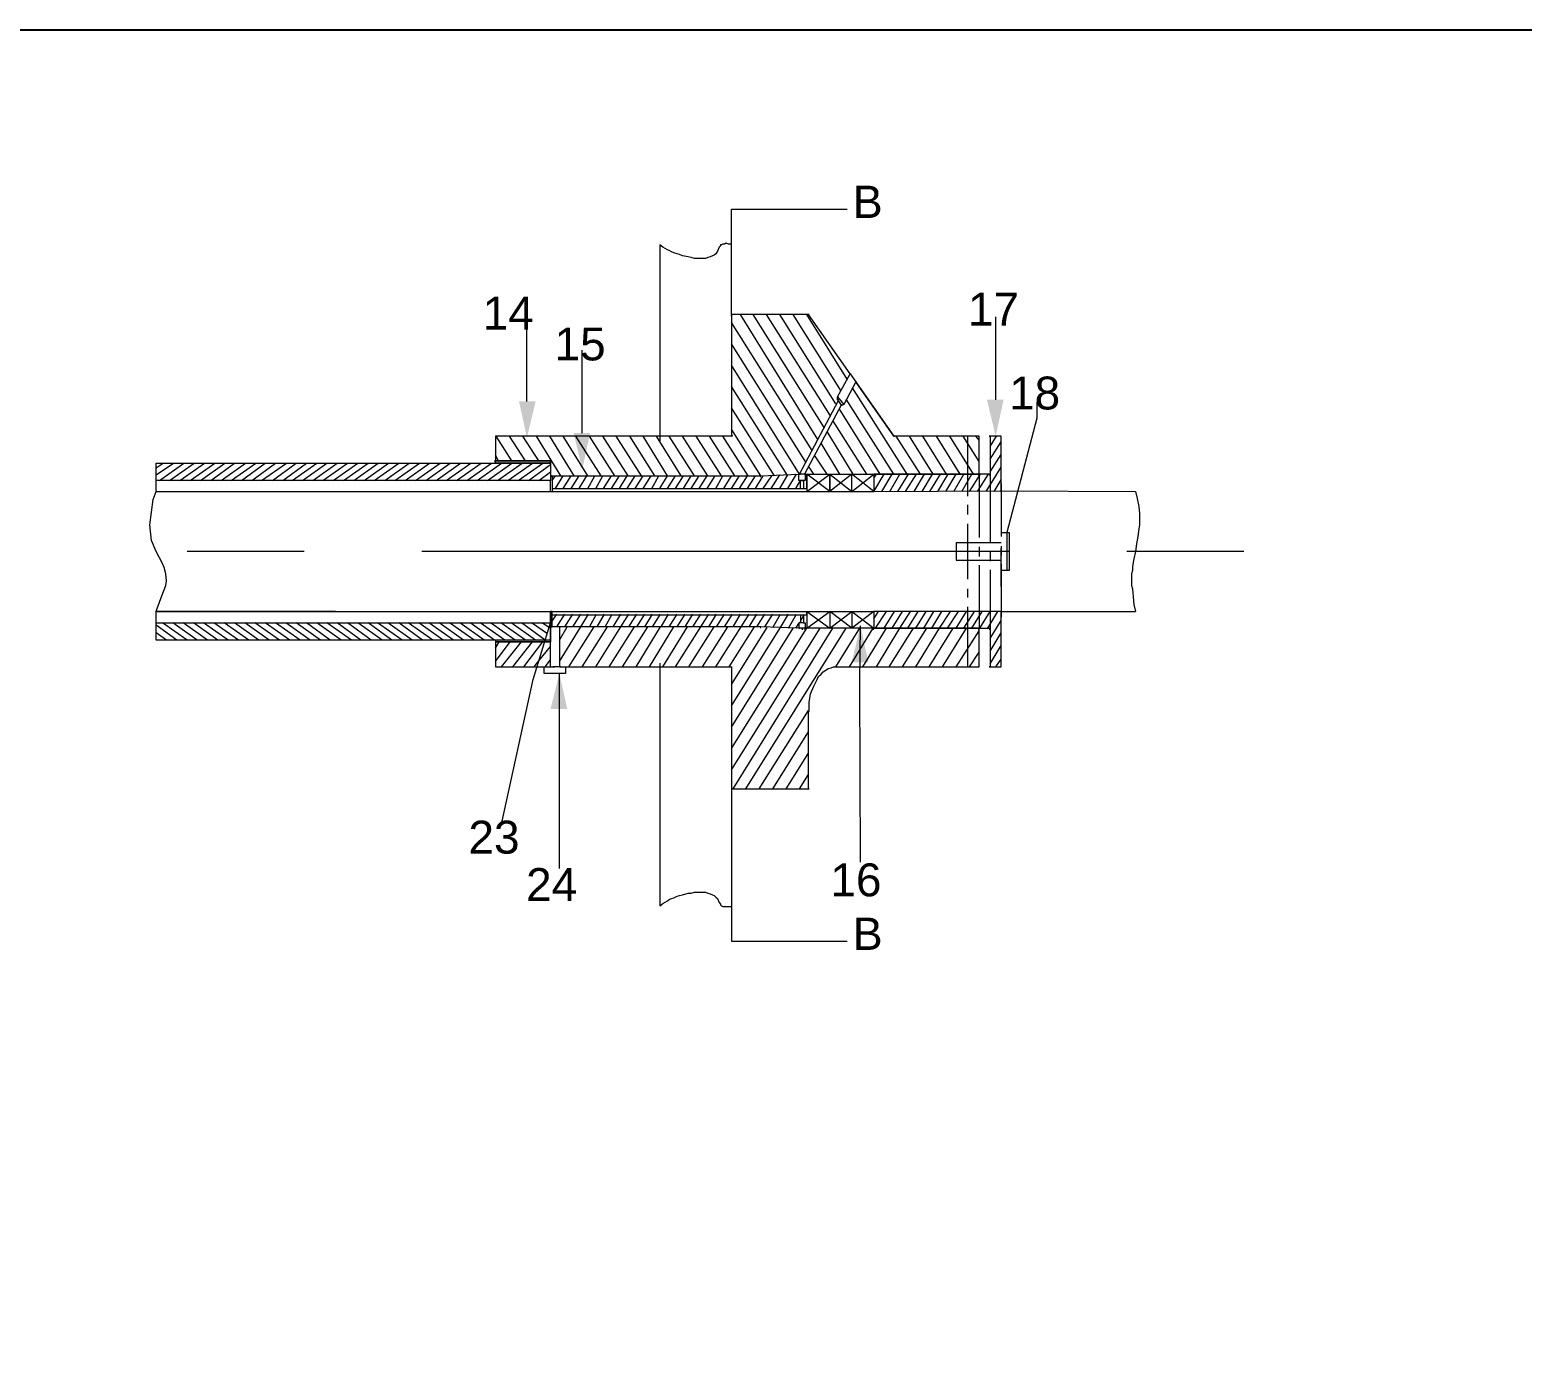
# Model space of a CAD drawing. Header units: inches. Extents: x 16065 to 240872, y 14603 to 37076.
# Drawn here: x 186818 to 199299, y 26083 to 37076 of the extents above; entities that cross this region are included whole.
import ezdxf

# ---------------------------------------------------------------- set-up
doc = ezdxf.new("R2010")
doc.units = ezdxf.units.IN
doc.header["$MEASUREMENT"] = 0
for name, color, linetype in [('PDF10_Geometry', 7, 'Continuous'), ('PDF10_Solid Fills', 7, 'Continuous'), ('PDF10_Text', 7, 'Continuous')]:
    doc.layers.add(name, color=color, linetype=linetype)
doc.styles.add('PDF Arial', font='arial.ttf')

# ---------------------------------------------------------------- blocks, each defined once
blk = doc.blocks.new('r')
at = {"layer": 'PDF10_Solid Fills', "transparency": 33554559}
h = blk.add_hatch(color=256, dxfattribs=at)
h.paths.add_polyline_path([(-3.7293, -12.8346), (-3.7293, -12.8339), (-3.7293, -12.8346)], flags=0)
h.paths.add_polyline_path([(-3.7293, -12.8346), (-3.73, -12.8346), (-3.7293, -12.8346)], flags=0)
h.paths.add_polyline_path([(-3.7293, -12.8346), (-3.73, -12.8346), (-3.7293, -12.8346)], flags=0)
h = blk.add_hatch(color=256, dxfattribs=at)
h.paths.add_polyline_path([(-3.5943, -12.8641), (-3.5943, -12.8634), (-3.5943, -12.8641)], flags=0)
h.paths.add_polyline_path([(-3.5943, -12.8641), (-3.5949, -12.8641), (-3.5943, -12.8641)], flags=0)
h.paths.add_polyline_path([(-3.5943, -12.8641), (-3.5949, -12.8641), (-3.5943, -12.8641)], flags=0)
at = {"layer": 'PDF10_Geometry', "lineweight": 9}
for points in [[(-3.8178, -12.7644), (-3.8178, -12.7054), (-3.8178, -12.6759), (-3.7221, -12.6759)], [(-3.8178, -12.7048), (-3.8204, -12.7048), (-3.8224, -12.7041), (-3.8237, -12.7048), (-3.8244, -12.7048), (-3.825, -12.7048), (-3.8263, -12.7054), (-3.827, -12.7054), (-3.827, -12.7061), (-3.8283, -12.7074), (-3.8296, -12.7107), (-3.8309, -12.7127), (-3.8322, -12.714), (-3.8336, -12.7146), (-3.8355, -12.7153), (-3.8375, -12.7159), (-3.8395, -12.7166), (-3.8414, -12.7166), (-3.844, -12.7166), (-3.846, -12.7166), (-3.8486, -12.7166), (-3.8513, -12.7159), (-3.8539, -12.7153), (-3.8585, -12.7146), (-3.8611, -12.7133), (-3.8631, -12.7127), (-3.8657, -12.712), (-3.8676, -12.7113), (-3.8696, -12.71), (-3.8709, -12.7094), (-3.8749, -12.7074), (-3.8775, -12.7054), (-3.8775, -12.868)], [(-3.9876, -12.8353), (-3.9876, -12.7664)], [(-3.7509, -12.8759), (-3.8178, -12.7697)], [(-3.7464, -12.8667), (-3.8106, -12.7631)], [(-3.7411, -12.8569), (-3.8001, -12.7631)], [(-3.7359, -12.8471), (-3.789, -12.7631)], [(-3.7313, -12.8372), (-3.7778, -12.7631)], [(-3.7273, -12.8261), (-3.7667, -12.7631)], [(-3.7221, -12.8169), (-3.7555, -12.7631)], [(-3.5988, -12.8339), (-3.5988, -12.7651)], [(-3.9417, -12.8615), (-3.9417, -12.7926)], [(-3.7562, -12.8857), (-3.8178, -12.7874)], [(-3.7575, -12.8956), (-3.7614, -12.8956), (-3.8178, -12.8051)], [(-3.7719, -12.8962), (-3.8178, -12.8228)], [(-3.7195, -12.8123), (-3.6834, -12.8641)], [(-3.73, -12.8313), (-3.7247, -12.8379)], [(-3.73, -12.8339), (-3.7267, -12.8385)], [(-3.6834, -12.8956), (-3.7228, -12.8333)], [(-3.6723, -12.8956), (-3.7175, -12.8241)], [(-3.7824, -12.8969), (-3.8178, -12.8405)], [(-3.6946, -12.8956), (-3.7287, -12.8412)], [(-3.5647, -12.8359), (-3.5647, -12.849), (-3.5897, -12.9441), (-3.5897, -12.9598), (-3.5897, -12.9756)], [(-3.7936, -12.8969), (-3.8178, -12.8582)], [(-3.7057, -12.8956), (-3.7339, -12.851)], [(-4.0001, -12.8844), (-4.0132, -12.8641)], [(-3.9889, -12.8844), (-4.002, -12.8641)], [(-3.9778, -12.8844), (-3.9909, -12.8641)], [(-3.9594, -12.8969), (-3.9798, -12.8641)], [(-3.9483, -12.8969), (-3.9686, -12.8641)], [(-3.9371, -12.8969), (-3.9575, -12.8641)], [(-3.926, -12.8969), (-3.947, -12.8641)], [(-3.9148, -12.8969), (-3.9358, -12.8641)], [(-3.9037, -12.8969), (-3.9247, -12.8641)], [(-3.8926, -12.8969), (-3.9135, -12.8641)], [(-3.8814, -12.8969), (-3.9024, -12.8641)], [(-3.8775, -12.9074), (-3.8709, -12.8969), (-3.8912, -12.8641)], [(-3.8598, -12.8969), (-3.8801, -12.8641)], [(-3.8486, -12.8969), (-3.8696, -12.8641)], [(-3.8375, -12.8969), (-3.8585, -12.8641)], [(-3.8263, -12.8969), (-3.8473, -12.8641)], [(-3.8152, -12.8969), (-3.8362, -12.8641)], [(-3.804, -12.8969), (-3.825, -12.8641)], [(-3.728, -12.8956), (-3.7437, -12.87)], [(-3.7169, -12.8956), (-3.7385, -12.8602)], [(-3.6611, -12.8956), (-3.6814, -12.8641)], [(-3.6506, -12.8956), (-3.6703, -12.8641)], [(-3.6395, -12.8956), (-3.6592, -12.8641)], [(-3.6283, -12.8956), (-3.648, -12.8641)], [(-3.6172, -12.8956), (-3.6369, -12.8641)], [(-3.6126, -12.8851), (-3.6257, -12.8641)], [(-3.6218, -12.9139), (-3.6218, -12.8641)], [(-3.6126, -12.8674), (-3.6152, -12.8641)], [(-3.6034, -12.8726), (-3.5982, -12.8641)], [(-3.6034, -12.8831), (-3.5943, -12.8687)], [(-4.0112, -12.8844), (-4.0138, -12.8798)], [(-4.0138, -12.8864), (-3.968, -12.8864), (-3.968, -12.8844), (-4.0138, -12.8844)], [(-3.968, -12.8864), (-3.968, -12.8844)], [(-3.7385, -12.8956), (-3.749, -12.8798)], [(-3.6034, -12.8936), (-3.5943, -12.8792)], [(-3.968, -13.0332), (-4.1463, -13.0332), (-4.2951, -13.0332), (-4.2951, -13.0096), (-4.2944, -13.007), (-4.2925, -13.0018), (-4.2905, -12.9965), (-4.2872, -12.988), (-4.2866, -12.9841), (-4.2872, -12.9782), (-4.2885, -12.9729), (-4.2899, -12.9697), (-4.2951, -12.9598), (-4.299, -12.9506), (-4.3003, -12.9375), (-4.299, -12.927), (-4.2977, -12.9165), (-4.2951, -12.91), (-4.2951, -12.8864), (-4.1463, -12.8864), (-3.968, -12.8864), (-3.968, -12.9008)], [(-4.2951, -12.8903), (-4.2892, -12.8864)], [(-4.2951, -12.8962), (-4.2807, -12.8864)], [(-4.2951, -12.91), (-4.1463, -12.91), (-3.6998, -12.91), (-3.7182, -12.8956)], [(-4.2925, -12.9008), (-4.2722, -12.8864)], [(-4.284, -12.9008), (-4.2636, -12.8864)], [(-4.2754, -12.9008), (-4.2551, -12.8864)], [(-4.2669, -12.9008), (-4.2466, -12.8864)], [(-4.2584, -12.9008), (-4.2381, -12.8864)], [(-4.2499, -12.9008), (-4.2302, -12.8864)], [(-4.2413, -12.9008), (-4.221, -12.8864)], [(-4.2328, -12.9008), (-4.2125, -12.8864)], [(-4.2243, -12.9008), (-4.2046, -12.8864)], [(-4.2158, -12.9008), (-4.1961, -12.8864)], [(-4.2079, -12.9008), (-4.1869, -12.8864)], [(-4.1987, -12.9008), (-4.1791, -12.8864)], [(-4.1902, -12.9008), (-4.1705, -12.8864)], [(-4.1823, -12.9008), (-4.162, -12.8864)], [(-4.1738, -12.9008), (-4.1535, -12.8864)], [(-4.1653, -12.9008), (-4.145, -12.8864)], [(-4.1568, -12.9008), (-4.1364, -12.8864)], [(-4.1482, -12.9008), (-4.1279, -12.8864)], [(-4.1397, -12.9008), (-4.1194, -12.8864)], [(-4.1312, -12.9008), (-4.1109, -12.8864)], [(-4.1227, -12.9008), (-4.1024, -12.8864)], [(-4.1142, -12.9008), (-4.0938, -12.8864)], [(-4.1056, -12.9008), (-4.0853, -12.8864)], [(-4.0971, -12.9008), (-4.0768, -12.8864)], [(-4.0886, -12.9008), (-4.0683, -12.8864)], [(-4.0801, -12.9008), (-4.0597, -12.8864)], [(-4.0715, -12.9008), (-4.0512, -12.8864)], [(-4.063, -12.9008), (-4.0427, -12.8864)], [(-4.0545, -12.9008), (-4.0342, -12.8864)], [(-4.046, -12.9008), (-4.0256, -12.8864)], [(-4.0374, -12.9008), (-4.0171, -12.8864)], [(-4.0289, -12.9008), (-4.0086, -12.8864)], [(-4.0204, -12.9008), (-4.0001, -12.8864)], [(-4.0119, -12.9008), (-3.9916, -12.8864)], [(-4.0034, -12.9008), (-3.983, -12.8864)], [(-3.9948, -12.9008), (-3.9745, -12.8864)], [(-3.9863, -12.9008), (-3.968, -12.8877)], [(-3.9778, -12.9008), (-3.968, -12.8936)], [(-3.9666, -12.8969), (-3.9666, -12.9074), (-3.7555, -12.9074), (-3.7555, -12.9093)], [(-3.9666, -12.9008), (-3.964, -12.8969)], [(-3.964, -12.9074), (-3.9575, -12.8969)], [(-3.9575, -12.9074), (-3.9509, -12.8969)], [(-3.9509, -12.9074), (-3.9443, -12.8969)], [(-3.9443, -12.9074), (-3.9378, -12.8969)], [(-3.9371, -12.9074), (-3.9312, -12.8969)], [(-3.9306, -12.9074), (-3.9247, -12.8969)], [(-3.924, -12.9074), (-3.9175, -12.8969)], [(-3.9175, -12.9074), (-3.9109, -12.8969)], [(-3.9109, -12.9074), (-3.9044, -12.8969)], [(-3.9044, -12.9074), (-3.8978, -12.8969)], [(-3.8978, -12.9074), (-3.8912, -12.8969)], [(-3.8912, -12.9074), (-3.8847, -12.8969)], [(-3.884, -12.9074), (-3.8781, -12.8969)], [(-3.8709, -12.9074), (-3.8644, -12.8969)], [(-3.8644, -12.9074), (-3.8578, -12.8969)], [(-3.8578, -12.9074), (-3.8513, -12.8969)], [(-3.8513, -12.9074), (-3.8447, -12.8969)], [(-3.8447, -12.9074), (-3.8381, -12.8969)], [(-3.8381, -12.9074), (-3.8316, -12.8969)], [(-3.8309, -12.9074), (-3.825, -12.8969)], [(-3.8244, -12.9074), (-3.8178, -12.8969)], [(-3.8178, -12.9074), (-3.8113, -12.8969)], [(-3.8113, -12.9074), (-3.8047, -12.8969)], [(-3.8047, -12.9074), (-3.7981, -12.8969)], [(-3.7981, -12.9074), (-3.7916, -12.8969)], [(-3.7916, -12.9074), (-3.7844, -12.8969)], [(-3.785, -12.9074), (-3.7778, -12.8962)], [(-3.7778, -12.9074), (-3.7713, -12.8962)], [(-3.7713, -12.9074), (-3.7641, -12.8956)], [(-3.7568, -12.8956), (-3.7568, -12.9008), (-3.7582, -12.9008), (-3.7608, -12.9008), (-3.7621, -12.9008), (-3.7621, -12.8956)], [(-3.7555, -12.9074), (-3.7555, -12.8956), (-3.7555, -12.91), (-3.7365, -12.8956), (-3.7365, -12.9093)], [(-3.7182, -12.91), (-3.7182, -12.8956), (-3.7365, -12.91), (-3.7555, -12.8956)], [(-3.7496, -12.8956), (-3.7542, -12.889)], [(-3.7365, -12.91), (-3.7365, -12.8956), (-3.7182, -12.91), (-3.6998, -12.8956)], [(-3.6998, -12.8988), (-3.6978, -12.8956)], [(-3.6998, -12.91), (-3.6913, -12.8956)], [(-3.6932, -12.91), (-3.6847, -12.8956)], [(-3.6867, -12.91), (-3.6782, -12.8956)], [(-3.6801, -12.91), (-3.671, -12.8956)], [(-3.6736, -12.91), (-3.6644, -12.8956)], [(-3.6664, -12.91), (-3.6578, -12.8956)], [(-3.6598, -12.91), (-3.6513, -12.8956)], [(-3.6533, -12.91), (-3.6447, -12.8956)], [(-3.6467, -12.91), (-3.6382, -12.8956)], [(-3.6401, -12.91), (-3.6316, -12.8956)], [(-3.6336, -12.91), (-3.6251, -12.8956)], [(-3.627, -12.91), (-3.6185, -12.8956)], [(-3.6205, -12.91), (-3.6113, -12.8956)], [(-3.6139, -12.91), (-3.6047, -12.8956)], [(-3.6126, -12.8956), (-3.6126, -12.948)], [(-3.6067, -12.91), (-3.5943, -12.8897)], [(-3.6034, -12.8956), (-3.6034, -12.9034), (-3.6034, -12.952)], [(-3.968, -12.91), (-3.968, -12.9008), (-4.1463, -12.9008), (-4.2951, -12.9008)], [(-3.9693, -12.9008), (-3.968, -12.9002)], [(-3.9666, -12.9074), (-3.9666, -12.91)], [(-3.7647, -12.9074), (-3.7608, -12.9008)], [(-3.7608, -12.9074), (-3.7608, -12.9034), (-3.7608, -12.9008), (-3.7582, -12.9008), (-3.7582, -12.9074)], [(-3.6002, -12.91), (-3.5943, -12.9002)], [(-3.5943, -12.9034), (-3.5943, -12.9474)], [(-3.5943, -12.9093), (-3.4828, -12.91)], [(-3.6218, -12.929), (-3.6218, -12.9211)], [(-3.6218, -12.9828), (-3.6218, -12.9369)], [(-3.5943, -12.9441), (-3.591, -12.9441), (-3.5877, -12.9441), (-3.5877, -12.9756), (-3.591, -12.9756), (-3.5943, -12.9756)], [(-3.5943, -12.9526), (-3.6316, -12.9526), (-3.6316, -12.967), (-3.5943, -12.967)], [(-3.6126, -12.9559), (-3.6126, -12.9638)], [(-3.5943, -12.9552), (-3.5943, -12.9631)], [(-3.5943, -12.9729), (-3.5943, -12.9887), (-3.5943, -12.9572)], [(-4.1725, -12.9598), (-4.2695, -12.9598)], [(-3.5877, -12.9598), (-4.0748, -12.9598)], [(-3.5943, -12.9598), (-3.6316, -12.9598)], [(-3.6126, -12.971), (-3.6126, -13.0234)], [(-3.6034, -12.9598), (-3.6034, -12.9677)], [(-3.5943, -12.9703), (-3.5943, -13.0142)], [(-3.393, -12.9598), (-3.49, -12.9598)], [(-3.6034, -12.9749), (-3.6034, -13.0234)], [(-3.6218, -12.9978), (-3.6218, -12.9906)], [(-3.6218, -13.0555), (-3.6218, -13.0057)], [(-4.1463, -13.0096), (-4.2951, -13.0096), (-4.1463, -13.0096), (-3.6998, -13.0096), (-3.7182, -13.0234), (-3.7365, -13.0096)], [(-4.2951, -13.0188), (-4.1463, -13.0188), (-3.968, -13.0188), (-3.968, -13.0332), (-3.968, -13.0346), (-4.0138, -13.0346), (-4.0138, -13.0555), (-3.9647, -13.0555)], [(-4.2781, -13.0332), (-4.2951, -13.0208)], [(-4.2695, -13.0332), (-4.2899, -13.0188)], [(-4.261, -13.0332), (-4.2813, -13.0188)], [(-4.2525, -13.0332), (-4.2728, -13.0188)], [(-4.244, -13.0332), (-4.2643, -13.0188)], [(-4.2354, -13.0332), (-4.2558, -13.0188)], [(-4.2269, -13.0332), (-4.2472, -13.0188)], [(-4.2184, -13.0332), (-4.2387, -13.0188)], [(-4.2099, -13.0332), (-4.2302, -13.0188)], [(-4.2013, -13.0332), (-4.2217, -13.0188)], [(-4.1928, -13.0332), (-4.2132, -13.0188)], [(-4.1843, -13.0332), (-4.2046, -13.0188)], [(-4.1758, -13.0332), (-4.1961, -13.0188)], [(-4.1673, -13.0332), (-4.1876, -13.0188)], [(-4.1587, -13.0332), (-4.1791, -13.0188)], [(-4.1509, -13.0332), (-4.1705, -13.0188)], [(-4.1417, -13.0332), (-4.162, -13.0188)], [(-4.1332, -13.0332), (-4.1535, -13.0188)], [(-4.1253, -13.0332), (-4.145, -13.0188)], [(-4.1168, -13.0332), (-4.1364, -13.0188)], [(-4.1076, -13.0332), (-4.1279, -13.0188)], [(-4.0997, -13.0332), (-4.1194, -13.0188)], [(-4.0912, -13.0332), (-4.1115, -13.0188)], [(-4.0827, -13.0332), (-4.103, -13.0188)], [(-4.0742, -13.0332), (-4.0938, -13.0188)], [(-4.0656, -13.0332), (-4.086, -13.0188)], [(-4.0571, -13.0332), (-4.0774, -13.0188)], [(-4.0486, -13.0332), (-4.0689, -13.0188)], [(-4.0401, -13.0332), (-4.0604, -13.0188)], [(-4.0315, -13.0332), (-4.0519, -13.0188)], [(-4.023, -13.0332), (-4.0433, -13.0188)], [(-4.0145, -13.0332), (-4.0348, -13.0188)], [(-4.006, -13.0332), (-4.0263, -13.0188)], [(-3.9975, -13.0332), (-4.0178, -13.0188)], [(-3.9889, -13.0332), (-4.0093, -13.0188)], [(-4.0086, -13.186), (-3.9824, -13.066), (-3.9673, -13.0162)], [(-3.9804, -13.0332), (-4.0007, -13.0188)], [(-3.9725, -13.0332), (-3.9922, -13.0188)], [(-3.9706, -13.028), (-3.9837, -13.0188)], [(-3.9693, -13.0228), (-3.9752, -13.0188)], [(-3.968, -13.0123), (-3.968, -13.0188), (-3.968, -13.0096)], [(-3.968, -13.0555), (-3.968, -13.0221), (-3.9666, -13.0221), (-3.9666, -13.0096), (-3.968, -13.0096), (-3.968, -13.0188)], [(-3.9666, -13.0221), (-3.9666, -13.0214), (-3.9666, -13.0123), (-3.7555, -13.0123), (-3.7555, -13.0096), (-3.7555, -13.0234), (-3.7365, -13.0096), (-3.7365, -13.0234)], [(-3.9666, -13.0123), (-3.9666, -13.0096)], [(-3.9666, -13.0175), (-3.9627, -13.0116)], [(-3.9627, -13.0221), (-3.9562, -13.0116)], [(-3.9607, -13.0509), (-3.943, -13.0221), (-3.9365, -13.0116)], [(-3.9562, -13.0221), (-3.9496, -13.0116)], [(-3.9496, -13.0221), (-3.943, -13.0116)], [(-3.9358, -13.0221), (-3.9299, -13.0116)], [(-3.9306, -13.0555), (-3.9096, -13.0221), (-3.903, -13.0116)], [(-3.9293, -13.0221), (-3.9234, -13.0116)], [(-3.9227, -13.0221), (-3.9168, -13.0116)], [(-3.9162, -13.0221), (-3.9096, -13.0116)], [(-3.903, -13.0221), (-3.8965, -13.0116)], [(-3.8965, -13.0221), (-3.8899, -13.0116)], [(-3.8899, -13.0221), (-3.8834, -13.0116)], [(-3.8834, -13.0221), (-3.8768, -13.0116)], [(-3.8762, -13.0221), (-3.8703, -13.0116)], [(-3.8696, -13.0221), (-3.8631, -13.0116)], [(-3.8644, -13.0555), (-3.8434, -13.0221), (-3.8368, -13.0116)], [(-3.8631, -13.0221), (-3.8565, -13.0116)], [(-3.8565, -13.0221), (-3.8499, -13.0116)], [(-3.8499, -13.0221), (-3.8434, -13.0116)], [(-3.8368, -13.0221), (-3.8303, -13.0116)], [(-3.8309, -13.0555), (-3.8099, -13.0221), (-3.8034, -13.0116)], [(-3.8303, -13.0221), (-3.8237, -13.0116)], [(-3.8237, -13.0221), (-3.8172, -13.0116)], [(-3.8178, -13.0877), (-3.7772, -13.0228), (-3.7706, -13.0116)], [(-3.8165, -13.0221), (-3.8106, -13.0116)], [(-3.8034, -13.0221), (-3.7968, -13.0116)], [(-3.7968, -13.0221), (-3.7903, -13.0116)], [(-3.7903, -13.0221), (-3.7837, -13.0116)], [(-3.7837, -13.0228), (-3.7772, -13.0116)], [(-3.7706, -13.0234), (-3.7641, -13.0116)], [(-3.7647, -13.0234), (-3.7621, -13.0195)], [(-3.7582, -13.0188), (-3.7608, -13.0188), (-3.7621, -13.0188), (-3.7621, -13.0234)], [(-3.7608, -13.0175), (-3.7575, -13.0116)], [(-3.7608, -13.0123), (-3.7608, -13.0162), (-3.7608, -13.0188)], [(-3.7582, -13.0123), (-3.7582, -13.0188), (-3.7568, -13.0188), (-3.7568, -13.0234)], [(-3.7555, -13.0096), (-3.7365, -13.0234), (-3.7182, -13.0096), (-3.7182, -13.0234)], [(-3.7182, -13.0096), (-3.6998, -13.0234)], [(-3.6998, -13.0155), (-3.6959, -13.0096)], [(-3.6985, -13.0234), (-3.6893, -13.0096)], [(-3.6978, -13.0555), (-3.6782, -13.0234), (-3.6696, -13.0096)], [(-3.6913, -13.0234), (-3.6828, -13.0096)], [(-3.6847, -13.0234), (-3.6762, -13.0096)], [(-3.6716, -13.0234), (-3.6631, -13.0096)], [(-3.6651, -13.0555), (-3.6454, -13.0234), (-3.6362, -13.0096)], [(-3.6651, -13.0234), (-3.6565, -13.0096)], [(-3.6585, -13.0234), (-3.65, -13.0096)], [(-3.6519, -13.0234), (-3.6434, -13.0096)], [(-3.6388, -13.0234), (-3.6297, -13.0096)], [(-3.6316, -13.0234), (-3.6231, -13.0096)], [(-3.6251, -13.0234), (-3.6165, -13.0096)], [(-3.6185, -13.0234), (-3.61, -13.0096)], [(-3.612, -13.0234), (-3.6034, -13.0096)], [(-3.6054, -13.0234), (-3.5969, -13.0096)], [(-3.6034, -13.0319), (-3.5943, -13.0169)], [(-3.5943, -13.0096), (-3.4828, -13.0096)], [(-4.2866, -13.0332), (-4.2951, -13.0273)], [(-3.9607, -13.0221), (-3.964, -13.0221), (-3.968, -13.0221)], [(-3.9607, -13.0332), (-3.9542, -13.0221)], [(-3.9529, -13.0555), (-3.9319, -13.0221)], [(-3.9417, -13.0555), (-3.9207, -13.0221)], [(-3.9194, -13.0555), (-3.8985, -13.0221)], [(-3.9083, -13.0555), (-3.8873, -13.0221)], [(-3.8971, -13.0555), (-3.8768, -13.0221)], [(-3.886, -13.0555), (-3.8657, -13.0221)], [(-3.8749, -13.0555), (-3.8545, -13.0221)], [(-3.8532, -13.0555), (-3.8322, -13.0221)], [(-3.8421, -13.0555), (-3.8211, -13.0221)], [(-3.8198, -13.0555), (-3.7988, -13.0221)], [(-3.8178, -13.07), (-3.7883, -13.0228)], [(-3.8178, -13.1054), (-3.7667, -13.0234)], [(-3.8178, -13.1231), (-3.7555, -13.0234)], [(-3.8178, -13.1408), (-3.7444, -13.0234)], [(-3.8165, -13.1565), (-3.7339, -13.0234)], [(-3.806, -13.1565), (-3.7228, -13.0234)], [(-3.7313, -13.0555), (-3.7116, -13.0234)], [(-3.7201, -13.0555), (-3.7005, -13.0234)], [(-3.711, -13.2175), (-3.7116, -13.068), (-3.711, -13.0214)], [(-3.709, -13.0555), (-3.6893, -13.0234)], [(-3.6873, -13.0555), (-3.667, -13.0234)], [(-3.6762, -13.0555), (-3.6559, -13.0234)], [(-3.6539, -13.0555), (-3.6342, -13.0234)], [(-3.6428, -13.0555), (-3.6231, -13.0234)], [(-3.6316, -13.0555), (-3.6126, -13.0254)], [(-3.6034, -13.0424), (-3.5943, -13.0273)], [(-4.0138, -13.0398), (-4.0106, -13.0346)], [(-4.0138, -13.0509), (-4.0014, -13.0346)], [(-4.0086, -13.0555), (-3.9922, -13.0346)], [(-3.9994, -13.0555), (-3.983, -13.0346)], [(-3.9902, -13.0555), (-3.9745, -13.0346)], [(-3.9817, -13.0555), (-3.9778, -13.0503), (-3.968, -13.0385)], [(-3.6205, -13.0555), (-3.6126, -13.0431)], [(-3.6034, -13.0529), (-3.5943, -13.0378)], [(-3.9555, -13.0555), (-3.9555, -13.0608), (-3.964, -13.0608), (-3.9732, -13.0608), (-3.9732, -13.0555)], [(-3.9725, -13.0555), (-3.968, -13.0496)], [(-3.9594, -13.0555), (-3.9627, -13.0555), (-3.966, -13.0555)], [(-3.8775, -13.0523), (-3.8775, -13.2535), (-3.8749, -13.2516), (-3.8709, -13.2496), (-3.8696, -13.2483), (-3.8676, -13.2476), (-3.8657, -13.247), (-3.8631, -13.2457), (-3.8611, -13.245), (-3.8585, -13.2444), (-3.8539, -13.243), (-3.8513, -13.243), (-3.8486, -13.2424), (-3.846, -13.2424), (-3.844, -13.2424), (-3.8414, -13.2424), (-3.8395, -13.2424), (-3.8375, -13.243), (-3.8355, -13.2437), (-3.8336, -13.2444), (-3.8322, -13.245), (-3.8309, -13.2463), (-3.8296, -13.2476), (-3.8283, -13.2509), (-3.827, -13.2522), (-3.827, -13.2529), (-3.8263, -13.2535), (-3.825, -13.2542), (-3.8244, -13.2542), (-3.8237, -13.2542), (-3.8224, -13.2542), (-3.8204, -13.2542), (-3.8178, -13.2542)], [(-3.5988, -13.0555), (-3.5943, -13.049)], [(-3.9607, -13.2227), (-3.9607, -13.167), (-3.9607, -13.0608)], [(-3.7949, -13.1565), (-3.7542, -13.0916)], [(-3.7837, -13.1565), (-3.7542, -13.1093)], [(-3.7726, -13.1565), (-3.7542, -13.127)], [(-3.7614, -13.1565), (-3.7542, -13.1447)], [(-3.8178, -13.1565), (-3.8178, -13.2535), (-3.8178, -13.283), (-3.7221, -13.283)]]:
    blk.add_lwpolyline(points, dxfattribs=at)
at = {"layer": 'PDF10_Geometry', "lineweight": 5}
for points in [[(-4.0138, -12.8641), (-4.0138, -12.8844), (-3.968, -12.8844), (-3.968, -12.8969), (-3.7936, -12.8969), (-3.7621, -12.8956), (-3.7614, -12.8956), (-3.7293, -12.8346), (-3.73, -12.8339), (-3.73, -12.8313), (-3.7195, -12.8123), (-3.7542, -12.7631), (-3.8178, -12.7631), (-3.8178, -12.8641)], [(-3.7267, -12.8379), (-3.7575, -12.8956), (-3.6126, -12.8956), (-3.6126, -12.8641), (-3.6834, -12.8641), (-3.7149, -12.8189), (-3.7247, -12.8379), (-3.7267, -12.8385)], [(-3.6998, -12.8956), (-3.6998, -12.91), (-3.5943, -12.9093), (-3.5943, -12.8641), (-3.6034, -12.8641), (-3.6034, -12.8956)], [(-3.6998, -13.0096), (-3.6998, -13.0234), (-3.6034, -13.0234), (-3.6034, -13.0555), (-3.5943, -13.0555), (-3.5943, -13.0096)]]:
    blk.add_lwpolyline(points, close=True, dxfattribs=at)
at = {"layer": 'PDF10_Geometry', "lineweight": 0}
for points in [[(-3.8178, -12.7631), (-3.8178, -12.7631), (-3.8178, -12.7631)], [(-3.7195, -12.8116), (-3.7195, -12.8116), (-3.7195, -12.8116)], [(-3.7149, -12.8195), (-3.7149, -12.8195), (-3.7149, -12.8195)], [(-3.73, -12.8313), (-3.73, -12.8313), (-3.73, -12.8313)], [(-3.73, -12.8346), (-3.73, -12.8346), (-3.73, -12.8346)], [(-3.968, -12.8851), (-3.968, -12.8851), (-3.968, -12.8851)], [(-3.7621, -12.8962), (-3.7621, -12.8962), (-3.7621, -12.8962)], [(-3.7614, -12.8962), (-3.7614, -12.8962), (-3.7614, -12.8962)], [(-3.7575, -12.8962), (-3.7575, -12.8962), (-3.7575, -12.8962)], [(-3.968, -12.8975), (-3.968, -12.8975), (-3.968, -12.8975)], [(-3.6998, -12.9093), (-3.6998, -12.9093), (-3.6998, -12.9093)], [(-3.7621, -13.0241), (-3.7621, -13.0241), (-3.7621, -13.0241)], [(-3.9607, -13.0555), (-3.9607, -13.0555), (-3.9607, -13.0555)], [(-3.8178, -13.0555), (-3.8178, -13.0555), (-3.8178, -13.0555)], [(-3.7306, -13.0549), (-3.7306, -13.0549), (-3.7306, -13.0549)], [(-3.5943, -13.0549), (-3.5943, -13.0549), (-3.5943, -13.0549)]]:
    blk.add_lwpolyline(points, close=True, dxfattribs=at)
for points in [[(-3.7536, -12.7631), (-3.7542, -12.7631), (-3.7536, -12.7631)], [(-3.7536, -12.7631), (-3.7542, -12.7631), (-3.7536, -12.7631)], [(-3.7195, -12.8123), (-3.7201, -12.8123), (-3.7195, -12.8123)], [(-3.7195, -12.8123), (-3.7201, -12.8123), (-3.7195, -12.8123)], [(-3.7142, -12.8189), (-3.7149, -12.8189), (-3.7142, -12.8189)], [(-3.7293, -12.8313), (-3.73, -12.8313), (-3.7293, -12.8313)], [(-3.7293, -12.8339), (-3.73, -12.8339), (-3.7293, -12.8339)], [(-3.7267, -12.8379), (-3.7267, -12.8379), (-3.7267, -12.8379)], [(-3.7267, -12.8379), (-3.7267, -12.8379), (-3.7267, -12.8379)], [(-3.726, -12.8385), (-3.7267, -12.8379), (-3.726, -12.8385)], [(-3.7267, -12.8385), (-3.7267, -12.8385), (-3.7267, -12.8385)], [(-3.7267, -12.8385), (-3.7267, -12.8385), (-3.7267, -12.8385)], [(-3.7247, -12.8379), (-3.7247, -12.8372), (-3.7247, -12.8379)], [(-3.8172, -12.8641), (-3.8178, -12.8634), (-3.8172, -12.8641)], [(-3.6828, -12.8641), (-3.6834, -12.8641), (-3.6828, -12.8641)], [(-3.6126, -12.8641), (-3.6133, -12.8641), (-3.6126, -12.8641)], [(-3.6126, -12.8641), (-3.6133, -12.8641), (-3.6126, -12.8641)], [(-3.6034, -12.8641), (-3.6041, -12.8641), (-3.6034, -12.8641)], [(-3.6034, -12.8641), (-3.6041, -12.8641), (-3.6034, -12.8641)], [(-4.0138, -12.8844), (-4.0145, -12.8844), (-4.0138, -12.8844)], [(-3.9673, -12.8844), (-3.968, -12.8844), (-3.9673, -12.8844)], [(-4.0138, -12.8851), (-4.0145, -12.8851), (-4.0138, -12.8851)], [(-3.9673, -12.8969), (-3.968, -12.8969), (-3.9673, -12.8969)], [(-3.7936, -12.8969), (-3.7936, -12.8969), (-3.7936, -12.8969)], [(-3.7614, -12.8956), (-3.7621, -12.8956), (-3.7614, -12.8956)], [(-3.7608, -12.8956), (-3.7614, -12.8956), (-3.7608, -12.8956)], [(-3.7568, -12.8956), (-3.7575, -12.8956), (-3.7568, -12.8956)], [(-3.6126, -12.8956), (-3.6133, -12.8956), (-3.6126, -12.8956)], [(-3.6126, -12.8962), (-3.6133, -12.8962), (-3.6126, -12.8962)], [(-3.6034, -12.8956), (-3.6041, -12.8956), (-3.6034, -12.8956)], [(-3.6034, -12.8962), (-3.6041, -12.8962), (-3.6034, -12.8962)], [(-3.7936, -12.8975), (-3.7942, -12.8975), (-3.7936, -12.8975)], [(-3.5943, -12.9093), (-3.5943, -12.9093), (-3.5943, -12.9093)], [(-3.6998, -12.91), (-3.7005, -12.91), (-3.6998, -12.91)], [(-3.6998, -12.91), (-3.7005, -12.91), (-3.6998, -12.91)], [(-3.5943, -12.91), (-3.5949, -12.91), (-3.5943, -12.91)], [(-3.5943, -13.0103), (-3.5949, -13.0103), (-3.5943, -13.0103)], [(-3.5943, -13.0096), (-3.5943, -13.0096), (-3.5943, -13.0096)], [(-3.7936, -13.0228), (-3.7942, -13.0228), (-3.7936, -13.0228)], [(-3.7936, -13.0221), (-3.7936, -13.0221), (-3.7936, -13.0221)], [(-3.7614, -13.0234), (-3.7621, -13.0234), (-3.7614, -13.0234)], [(-3.7588, -13.0241), (-3.7595, -13.0241), (-3.7588, -13.0241)], [(-3.7588, -13.0234), (-3.7588, -13.0234), (-3.7588, -13.0234)], [(-3.7568, -13.0241), (-3.7575, -13.0241), (-3.7568, -13.0241)], [(-3.7568, -13.0234), (-3.7568, -13.0234), (-3.7568, -13.0234)], [(-3.6998, -13.0241), (-3.7005, -13.0241), (-3.6998, -13.0241)], [(-3.6998, -13.0241), (-3.7005, -13.0241), (-3.6998, -13.0241)], [(-3.6998, -13.0234), (-3.6998, -13.0234), (-3.6998, -13.0234)], [(-3.6998, -13.0234), (-3.6998, -13.0234), (-3.6998, -13.0234)], [(-3.6126, -13.0234), (-3.6133, -13.0234), (-3.6126, -13.0234)], [(-3.6126, -13.0241), (-3.6133, -13.0241), (-3.6126, -13.0241)], [(-3.6034, -13.0234), (-3.6041, -13.0234), (-3.6034, -13.0234)], [(-3.6034, -13.0241), (-3.6041, -13.0241), (-3.6034, -13.0241)], [(-3.7306, -13.0555), (-3.7313, -13.0555), (-3.7306, -13.0555)], [(-3.7306, -13.0555), (-3.7313, -13.0555), (-3.7306, -13.0555)], [(-3.6126, -13.0555), (-3.6133, -13.0555), (-3.6126, -13.0555)], [(-3.6126, -13.0555), (-3.6133, -13.0555), (-3.6126, -13.0555)], [(-3.6034, -13.0555), (-3.6041, -13.0555), (-3.6034, -13.0555)], [(-3.6034, -13.0555), (-3.6041, -13.0555), (-3.6034, -13.0555)], [(-3.5943, -13.0555), (-3.5949, -13.0555), (-3.5943, -13.0555)], [(-3.5943, -13.0555), (-3.5949, -13.0555), (-3.5943, -13.0555)], [(-3.7536, -13.0923), (-3.7542, -13.0923), (-3.7536, -13.0923)], [(-3.7536, -13.0923), (-3.7542, -13.0923), (-3.7536, -13.0923)], [(-3.8172, -13.1565), (-3.8178, -13.1558), (-3.8172, -13.1565)], [(-3.7536, -13.1565), (-3.7542, -13.1565), (-3.7536, -13.1565)], [(-3.7536, -13.1565), (-3.7542, -13.1565), (-3.7536, -13.1565)]]:
    blk.add_lwpolyline(points, dxfattribs=at)
at = {"layer": 'PDF10_Geometry', "lineweight": 9}
for points in [[(-4.0138, -12.8864), (-4.0138, -12.8844), (-3.968, -12.8844), (-3.968, -12.8864)], [(-3.968, -13.0346), (-3.968, -13.0332), (-4.0138, -13.0332), (-4.0138, -13.0346)]]:
    blk.add_lwpolyline(points, close=True, dxfattribs=at)
at = {"layer": 'PDF10_Geometry', "lineweight": 5}
for points in [[(-3.4828, -12.91), (-3.4815, -12.9159), (-3.4802, -12.9224), (-3.4795, -12.9283), (-3.4795, -12.9316), (-3.4795, -12.9349), (-3.4795, -12.9375), (-3.4802, -12.9408), (-3.4808, -12.9474), (-3.4821, -12.9533), (-3.4828, -12.9598), (-3.4841, -12.9657), (-3.4854, -12.9723), (-3.4854, -12.9756), (-3.4861, -12.9782), (-3.4861, -12.9815), (-3.4861, -12.9847), (-3.4861, -12.988), (-3.4854, -12.9906), (-3.4848, -12.9972), (-3.4841, -13.0037), (-3.4828, -13.0096)], [(-3.7536, -13.0923), (-3.7536, -13.085), (-3.7523, -13.0778), (-3.7496, -13.0713), (-3.7483, -13.0686), (-3.747, -13.066), (-3.7457, -13.0634), (-3.7437, -13.0614), (-3.7418, -13.0595), (-3.7398, -13.0582), (-3.7378, -13.0568), (-3.7352, -13.0562), (-3.7332, -13.0555), (-3.7306, -13.0555), (-3.6126, -13.0555), (-3.6126, -13.0234), (-3.6998, -13.0234), (-3.7568, -13.0234), (-3.7588, -13.0234), (-3.7621, -13.0234), (-3.7936, -13.0221), (-3.9607, -13.0221), (-3.9607, -13.0555), (-3.8178, -13.0555), (-3.8178, -13.1565), (-3.7542, -13.1565), (-3.7542, -13.0923)]]:
    blk.add_lwpolyline(points, dxfattribs=at)
at = {"layer": 'PDF10_Solid Fills', "transparency": 33554559}
for points in [[(-3.8178, -12.7625), (-3.8172, -12.7631), (-3.8185, -12.7631)], [(-3.8172, -12.7631), (-3.8185, -12.7631), (-3.8178, -12.7631)], [(-3.8185, -12.7631), (-3.8172, -12.7631), (-3.8172, -12.7631)], [(-3.8178, -12.7625), (-3.8172, -12.7625), (-3.8172, -12.7625)], [(-3.8172, -12.7625), (-3.8172, -12.7625), (-3.8178, -12.7625)], [(-3.8172, -12.7625), (-3.8178, -12.7625), (-3.8172, -12.7631)], [(-3.8178, -12.7631), (-3.8172, -12.7631), (-3.8172, -12.7631)], [(-3.7542, -12.7625), (-3.7536, -12.7625), (-3.7536, -12.7625)], [(-3.7536, -12.7625), (-3.7536, -12.7625), (-3.7542, -12.7625)], [(-3.7536, -12.7625), (-3.7542, -12.7625), (-3.7536, -12.7631)], [(-3.7542, -12.7625), (-3.7536, -12.7631), (-3.7542, -12.7631)], [(-3.7542, -12.7631), (-3.7536, -12.7631), (-3.7536, -12.7631)], [(-3.7536, -12.7631), (-3.7536, -12.7631), (-3.7542, -12.7631)], [(-3.7195, -12.8116), (-3.7201, -12.8116), (-3.7201, -12.8116)], [(-3.7195, -12.8116), (-3.7201, -12.8116), (-3.7195, -12.8123)], [(-3.7201, -12.8116), (-3.7195, -12.8123), (-3.7201, -12.8123)], [(-3.7201, -12.8123), (-3.7195, -12.8123), (-3.7195, -12.8123)], [(-3.7195, -12.8123), (-3.7195, -12.8123), (-3.7201, -12.8123)], [(-3.7149, -12.8189), (-3.7142, -12.8189), (-3.7142, -12.8189)], [(-3.7142, -12.8189), (-3.7142, -12.8189), (-3.7149, -12.8189)], [(-3.7149, -12.8189), (-3.7142, -12.8189), (-3.7142, -12.8189)], [(-3.7142, -12.8189), (-3.7149, -12.8189), (-3.7142, -12.8195)], [(-3.7149, -12.8189), (-3.7142, -12.8195), (-3.7149, -12.8195)], [(-3.7149, -12.8195), (-3.7142, -12.8195), (-3.7142, -12.8195)], [(-3.9942, -12.8353), (-3.9804, -12.8353), (-3.9876, -12.8654)], [(-3.73, -12.8307), (-3.7293, -12.8307), (-3.7293, -12.8307)], [(-3.7293, -12.8307), (-3.7293, -12.8307), (-3.73, -12.8307)], [(-3.7293, -12.8307), (-3.73, -12.8307), (-3.7293, -12.8313)], [(-3.73, -12.8307), (-3.7293, -12.8313), (-3.73, -12.8313)], [(-3.73, -12.8313), (-3.7293, -12.8313), (-3.7293, -12.8313)], [(-3.73, -12.8313), (-3.7293, -12.8313), (-3.7293, -12.8313)], [(-3.7293, -12.8339), (-3.7293, -12.8346), (-3.73, -12.8346)], [(-3.73, -12.8339), (-3.7293, -12.8339), (-3.7293, -12.8339)], [(-3.7293, -12.8339), (-3.7293, -12.8339), (-3.73, -12.8339)], [(-3.73, -12.8339), (-3.7293, -12.8339), (-3.7293, -12.8339)], [(-3.7293, -12.8339), (-3.73, -12.8339), (-3.7293, -12.8346)], [(-3.73, -12.8339), (-3.7293, -12.8346), (-3.73, -12.8346)], [(-3.73, -12.8346), (-3.7293, -12.8346), (-3.7293, -12.8346)], [(-3.7293, -12.8346), (-3.7293, -12.8346), (-3.73, -12.8346)], [(-3.7293, -12.8353), (-3.7293, -12.8353), (-3.73, -12.8346)], [(-3.7293, -12.8353), (-3.73, -12.8346), (-3.7293, -12.8346)], [(-3.73, -12.8346), (-3.7293, -12.8346), (-3.7293, -12.8346)], [(-3.6061, -12.8339), (-3.5923, -12.8339), (-3.5988, -12.8641)], [(-3.7267, -12.8379), (-3.726, -12.8385), (-3.7273, -12.8385)], [(-3.7267, -12.8385), (-3.7267, -12.8385), (-3.7273, -12.8385)], [(-3.7267, -12.8385), (-3.7273, -12.8385), (-3.726, -12.8385)], [(-3.7247, -12.8372), (-3.7247, -12.8379), (-3.7254, -12.8379)], [(-3.7241, -12.8379), (-3.7241, -12.8379), (-3.7254, -12.8379)], [(-3.7241, -12.8379), (-3.7254, -12.8379), (-3.7247, -12.8379)], [(-3.7254, -12.8379), (-3.7247, -12.8379), (-3.7247, -12.8379)], [(-3.7254, -12.8379), (-3.7241, -12.8379), (-3.7247, -12.8379)], [(-3.7247, -12.8385), (-3.7247, -12.8385), (-3.7254, -12.8379)], [(-3.7247, -12.8385), (-3.7254, -12.8379), (-3.7247, -12.8379)], [(-3.9489, -12.8615), (-3.9352, -12.8615), (-3.9417, -12.8916)], [(-3.8172, -12.8641), (-3.8178, -12.8641), (-3.8185, -12.8641)], [(-3.8185, -12.8641), (-3.8172, -12.8641), (-3.8172, -12.8641)], [(-3.8172, -12.8641), (-3.8178, -12.8641), (-3.8185, -12.8641)], [(-3.8178, -12.8634), (-3.8172, -12.8641), (-3.8178, -12.8641)], [(-3.8172, -12.8641), (-3.8172, -12.8641), (-3.8178, -12.8641)], [(-3.8178, -12.8648), (-3.8178, -12.8648), (-3.8178, -12.8641)], [(-3.8178, -12.8648), (-3.8178, -12.8641), (-3.8172, -12.8641)], [(-3.6834, -12.8641), (-3.6828, -12.8641), (-3.6841, -12.8641)], [(-3.6834, -12.8641), (-3.6834, -12.8641), (-3.6841, -12.8641)], [(-3.6834, -12.8641), (-3.6841, -12.8641), (-3.6828, -12.8641)], [(-3.6834, -12.8634), (-3.6834, -12.8641), (-3.6834, -12.8641)], [(-3.6834, -12.8641), (-3.6834, -12.8641), (-3.6834, -12.8634)], [(-3.6834, -12.8641), (-3.6834, -12.8648), (-3.6834, -12.8648)], [(-3.6834, -12.8648), (-3.6834, -12.8648), (-3.6834, -12.8641)], [(-3.6126, -12.8634), (-3.6133, -12.8634), (-3.6126, -12.8641)], [(-3.6133, -12.8634), (-3.6126, -12.8641), (-3.6133, -12.8641)], [(-3.6133, -12.8641), (-3.6126, -12.8641), (-3.6126, -12.8641)], [(-3.6126, -12.8641), (-3.6126, -12.8641), (-3.6133, -12.8641)], [(-3.6126, -12.8641), (-3.6133, -12.8641), (-3.6126, -12.8648)], [(-3.6133, -12.8641), (-3.6126, -12.8648), (-3.6133, -12.8648)], [(-3.6034, -12.8634), (-3.6041, -12.8634), (-3.6034, -12.8641)], [(-3.6041, -12.8634), (-3.6034, -12.8641), (-3.6041, -12.8641)], [(-3.6041, -12.8641), (-3.6034, -12.8641), (-3.6034, -12.8641)], [(-3.6034, -12.8641), (-3.6034, -12.8641), (-3.6041, -12.8641)], [(-3.6034, -12.8641), (-3.6041, -12.8641), (-3.6034, -12.8648)], [(-3.6041, -12.8641), (-3.6034, -12.8648), (-3.6041, -12.8648)], [(-3.5943, -12.8634), (-3.5943, -12.8641), (-3.5949, -12.8641)], [(-3.5949, -12.8641), (-3.5943, -12.8641), (-3.5943, -12.8641)], [(-3.5943, -12.8641), (-3.5943, -12.8641), (-3.5949, -12.8641)], [(-3.5943, -12.8648), (-3.5943, -12.8648), (-3.5949, -12.8641)], [(-3.5943, -12.8648), (-3.5949, -12.8641), (-3.5943, -12.8641)], [(-4.0145, -12.8844), (-4.0138, -12.8844), (-4.0138, -12.8844)], [(-4.0138, -12.8844), (-4.0138, -12.8844), (-4.0145, -12.8844)], [(-4.0145, -12.8844), (-4.0138, -12.8844), (-4.0138, -12.8844)], [(-4.0138, -12.8844), (-4.0145, -12.8844), (-4.0138, -12.8851)], [(-4.0145, -12.8844), (-4.0138, -12.8851), (-4.0145, -12.8851)], [(-3.968, -12.8844), (-4.0138, -12.8844), (-3.968, -12.8864)], [(-4.0138, -12.8844), (-3.968, -12.8864), (-4.0138, -12.8864)], [(-3.9673, -12.8844), (-3.968, -12.8844), (-3.9686, -12.8844)], [(-3.9673, -12.8844), (-3.9686, -12.8844), (-3.9673, -12.8851)], [(-3.9686, -12.8844), (-3.9673, -12.8851), (-3.968, -12.8851)], [(-3.968, -12.8844), (-3.9673, -12.8844), (-3.9673, -12.8844)], [(-3.9673, -12.8844), (-3.9673, -12.8844), (-3.968, -12.8844)], [(-4.0145, -12.8851), (-4.0138, -12.8851), (-4.0138, -12.8851)], [(-3.9673, -12.8969), (-3.968, -12.8969), (-3.9686, -12.8969)], [(-3.9673, -12.8969), (-3.9686, -12.8969), (-3.9673, -12.8975)], [(-3.9686, -12.8969), (-3.9673, -12.8975), (-3.968, -12.8975)], [(-3.968, -12.8851), (-3.9673, -12.8851), (-3.9673, -12.8851)], [(-3.968, -12.8969), (-3.9673, -12.8969), (-3.9673, -12.8969)], [(-3.9673, -12.8969), (-3.9673, -12.8969), (-3.968, -12.8969)], [(-3.7936, -12.8969), (-3.7942, -12.8969), (-3.7942, -12.8969)], [(-3.7942, -12.8969), (-3.7936, -12.8969), (-3.7936, -12.8969)], [(-3.7936, -12.8969), (-3.7936, -12.8969), (-3.7942, -12.8969)], [(-3.7936, -12.8969), (-3.7942, -12.8969), (-3.7936, -12.8975)], [(-3.7942, -12.8969), (-3.7936, -12.8975), (-3.7942, -12.8975)], [(-3.7621, -12.8956), (-3.7614, -12.8956), (-3.7614, -12.8956)], [(-3.7614, -12.8956), (-3.7614, -12.8956), (-3.7621, -12.8956)], [(-3.7621, -12.8956), (-3.7614, -12.8956), (-3.7614, -12.8956)], [(-3.7614, -12.8956), (-3.7621, -12.8956), (-3.7614, -12.8962)], [(-3.7621, -12.8956), (-3.7614, -12.8962), (-3.7621, -12.8962)], [(-3.7608, -12.8956), (-3.7614, -12.8956), (-3.7621, -12.8956)], [(-3.7608, -12.8956), (-3.7621, -12.8956), (-3.7608, -12.8962)], [(-3.7621, -12.8956), (-3.7608, -12.8962), (-3.7614, -12.8962)], [(-3.7621, -12.8962), (-3.7614, -12.8962), (-3.7614, -12.8962)], [(-3.7614, -12.8956), (-3.7608, -12.8956), (-3.7608, -12.8956)], [(-3.7608, -12.8956), (-3.7608, -12.8956), (-3.7614, -12.8956)], [(-3.7614, -12.8962), (-3.7608, -12.8962), (-3.7608, -12.8962)], [(-3.7575, -12.8956), (-3.7568, -12.8956), (-3.7568, -12.8956)], [(-3.7568, -12.8956), (-3.7568, -12.8956), (-3.7575, -12.8956)], [(-3.7575, -12.8956), (-3.7568, -12.8956), (-3.7568, -12.8956)], [(-3.7568, -12.8956), (-3.7575, -12.8956), (-3.7568, -12.8962)], [(-3.7575, -12.8956), (-3.7568, -12.8962), (-3.7575, -12.8962)], [(-3.7575, -12.8962), (-3.7568, -12.8962), (-3.7568, -12.8962)], [(-3.6133, -12.8956), (-3.6126, -12.8956), (-3.6126, -12.8956)], [(-3.6126, -12.8956), (-3.6126, -12.8956), (-3.6133, -12.8956)], [(-3.6133, -12.8956), (-3.6126, -12.8956), (-3.6126, -12.8956)], [(-3.6126, -12.8956), (-3.6133, -12.8956), (-3.6126, -12.8962)], [(-3.6133, -12.8956), (-3.6126, -12.8962), (-3.6133, -12.8962)], [(-3.6133, -12.8962), (-3.6126, -12.8962), (-3.6126, -12.8962)], [(-3.6041, -12.8956), (-3.6034, -12.8956), (-3.6034, -12.8956)], [(-3.6034, -12.8956), (-3.6034, -12.8956), (-3.6041, -12.8956)], [(-3.6041, -12.8956), (-3.6034, -12.8956), (-3.6034, -12.8956)], [(-3.6034, -12.8956), (-3.6041, -12.8956), (-3.6034, -12.8962)], [(-3.6041, -12.8956), (-3.6034, -12.8962), (-3.6041, -12.8962)], [(-3.6041, -12.8962), (-3.6034, -12.8962), (-3.6034, -12.8962)], [(-3.968, -12.8975), (-3.9673, -12.8975), (-3.9673, -12.8975)], [(-3.7942, -12.8975), (-3.7936, -12.8975), (-3.7936, -12.8975)], [(-3.6998, -12.9093), (-3.7005, -12.9093), (-3.7005, -12.9093)], [(-3.6998, -12.9093), (-3.7005, -12.9093), (-3.6998, -12.91)], [(-3.7005, -12.9093), (-3.6998, -12.91), (-3.7005, -12.91)], [(-3.5943, -12.9093), (-3.5949, -12.9093), (-3.5949, -12.9093)], [(-3.5949, -12.9093), (-3.5943, -12.9093), (-3.5943, -12.9093)], [(-3.5943, -12.9093), (-3.5943, -12.9093), (-3.5949, -12.9093)], [(-3.5943, -12.9093), (-3.5949, -12.9093), (-3.5943, -12.91)], [(-3.5949, -12.9093), (-3.5943, -12.91), (-3.5949, -12.91)], [(-3.7005, -12.91), (-3.6998, -12.91), (-3.6998, -12.91)], [(-3.6998, -12.91), (-3.6998, -12.91), (-3.7005, -12.91)], [(-3.5949, -12.91), (-3.5943, -12.91), (-3.5943, -12.91)], [(-3.5943, -13.0096), (-3.5949, -13.0096), (-3.5949, -13.0096)], [(-3.5949, -13.0096), (-3.5943, -13.0096), (-3.5943, -13.0096)], [(-3.5943, -13.0096), (-3.5943, -13.0096), (-3.5949, -13.0096)], [(-3.5943, -13.0096), (-3.5949, -13.0096), (-3.5943, -13.0103)], [(-3.5949, -13.0096), (-3.5943, -13.0103), (-3.5949, -13.0103)], [(-3.5949, -13.0103), (-3.5943, -13.0103), (-3.5943, -13.0103)], [(-3.968, -13.0332), (-4.0138, -13.0332), (-3.968, -13.0346)], [(-4.0138, -13.0332), (-3.968, -13.0346), (-4.0138, -13.0346)], [(-3.7936, -13.0221), (-3.7942, -13.0221), (-3.7942, -13.0221)], [(-3.7942, -13.0221), (-3.7936, -13.0221), (-3.7936, -13.0221)], [(-3.7936, -13.0221), (-3.7936, -13.0221), (-3.7942, -13.0221)], [(-3.7936, -13.0221), (-3.7942, -13.0221), (-3.7936, -13.0228)], [(-3.7942, -13.0221), (-3.7936, -13.0228), (-3.7942, -13.0228)], [(-3.7942, -13.0228), (-3.7936, -13.0228), (-3.7936, -13.0228)], [(-3.7621, -13.0234), (-3.7614, -13.0234), (-3.7614, -13.0234)], [(-3.7614, -13.0234), (-3.7614, -13.0234), (-3.7621, -13.0234)], [(-3.7621, -13.0234), (-3.7614, -13.0234), (-3.7614, -13.0234)], [(-3.7614, -13.0234), (-3.7621, -13.0234), (-3.7614, -13.0241)], [(-3.7621, -13.0234), (-3.7614, -13.0241), (-3.7621, -13.0241)], [(-3.7621, -13.0241), (-3.7614, -13.0241), (-3.7614, -13.0241)], [(-3.7588, -13.0234), (-3.7595, -13.0234), (-3.7595, -13.0234)], [(-3.7595, -13.0234), (-3.7588, -13.0234), (-3.7588, -13.0234)], [(-3.7588, -13.0234), (-3.7588, -13.0234), (-3.7595, -13.0234)], [(-3.7588, -13.0234), (-3.7595, -13.0234), (-3.7588, -13.0241)], [(-3.7595, -13.0234), (-3.7588, -13.0241), (-3.7595, -13.0241)], [(-3.7595, -13.0241), (-3.7588, -13.0241), (-3.7588, -13.0241)], [(-3.7568, -13.0234), (-3.7575, -13.0234), (-3.7575, -13.0234)], [(-3.7575, -13.0234), (-3.7568, -13.0234), (-3.7568, -13.0234)], [(-3.7568, -13.0234), (-3.7568, -13.0234), (-3.7575, -13.0234)], [(-3.7568, -13.0234), (-3.7575, -13.0234), (-3.7568, -13.0241)], [(-3.7575, -13.0234), (-3.7568, -13.0241), (-3.7575, -13.0241)], [(-3.7575, -13.0241), (-3.7568, -13.0241), (-3.7568, -13.0241)], [(-3.7044, -13.0516), (-3.7182, -13.0516), (-3.711, -13.0214)], [(-3.6998, -13.0234), (-3.7005, -13.0234), (-3.7005, -13.0234)], [(-3.7005, -13.0234), (-3.6998, -13.0234), (-3.6998, -13.0234)], [(-3.6998, -13.0234), (-3.6998, -13.0234), (-3.7005, -13.0234)], [(-3.6998, -13.0234), (-3.7005, -13.0234), (-3.6998, -13.0241)], [(-3.7005, -13.0234), (-3.6998, -13.0241), (-3.7005, -13.0241)], [(-3.6998, -13.0234), (-3.7005, -13.0234), (-3.7005, -13.0234)], [(-3.7005, -13.0234), (-3.6998, -13.0234), (-3.6998, -13.0234)], [(-3.6998, -13.0234), (-3.6998, -13.0234), (-3.7005, -13.0234)], [(-3.6998, -13.0234), (-3.7005, -13.0234), (-3.6998, -13.0241)], [(-3.7005, -13.0234), (-3.6998, -13.0241), (-3.7005, -13.0241)], [(-3.7005, -13.0241), (-3.6998, -13.0241), (-3.6998, -13.0241)], [(-3.7005, -13.0241), (-3.6998, -13.0241), (-3.6998, -13.0241)], [(-3.6133, -13.0234), (-3.6126, -13.0234), (-3.6126, -13.0234)], [(-3.6126, -13.0234), (-3.6126, -13.0234), (-3.6133, -13.0234)], [(-3.6133, -13.0234), (-3.6126, -13.0234), (-3.6126, -13.0234)], [(-3.6126, -13.0234), (-3.6133, -13.0234), (-3.6126, -13.0241)], [(-3.6133, -13.0234), (-3.6126, -13.0241), (-3.6133, -13.0241)], [(-3.6133, -13.0241), (-3.6126, -13.0241), (-3.6126, -13.0241)], [(-3.6041, -13.0234), (-3.6034, -13.0234), (-3.6034, -13.0234)], [(-3.6034, -13.0234), (-3.6034, -13.0234), (-3.6041, -13.0234)], [(-3.6041, -13.0234), (-3.6034, -13.0234), (-3.6034, -13.0234)], [(-3.6034, -13.0234), (-3.6041, -13.0234), (-3.6034, -13.0241)], [(-3.6041, -13.0234), (-3.6034, -13.0241), (-3.6041, -13.0241)], [(-3.6041, -13.0241), (-3.6034, -13.0241), (-3.6034, -13.0241)], [(-3.9607, -13.0549), (-3.9601, -13.0555), (-3.9614, -13.0555)], [(-3.9601, -13.0555), (-3.9614, -13.0555), (-3.9607, -13.0555)], [(-3.9614, -13.0555), (-3.9601, -13.0555), (-3.9601, -13.0555)], [(-3.9607, -13.0549), (-3.9601, -13.0549), (-3.9601, -13.0549)], [(-3.9601, -13.0549), (-3.9601, -13.0549), (-3.9607, -13.0549)], [(-3.9601, -13.0549), (-3.9607, -13.0549), (-3.9601, -13.0555)], [(-3.9607, -13.0555), (-3.9601, -13.0555), (-3.9601, -13.0555)], [(-3.8178, -13.0549), (-3.8172, -13.0555), (-3.8185, -13.0555)], [(-3.8172, -13.0555), (-3.8185, -13.0555), (-3.8178, -13.0555)], [(-3.8185, -13.0555), (-3.8172, -13.0555), (-3.8172, -13.0555)], [(-3.8178, -13.0549), (-3.8172, -13.0549), (-3.8172, -13.0549)], [(-3.8172, -13.0549), (-3.8172, -13.0549), (-3.8178, -13.0549)], [(-3.8172, -13.0549), (-3.8178, -13.0549), (-3.8172, -13.0555)], [(-3.8178, -13.0555), (-3.8172, -13.0555), (-3.8172, -13.0555)], [(-3.7306, -13.0549), (-3.7313, -13.0549), (-3.7313, -13.0549)], [(-3.7306, -13.0549), (-3.7313, -13.0549), (-3.7306, -13.0555)], [(-3.7313, -13.0549), (-3.7306, -13.0555), (-3.7313, -13.0555)], [(-3.7313, -13.0555), (-3.7306, -13.0555), (-3.7306, -13.0555)], [(-3.7306, -13.0555), (-3.7306, -13.0555), (-3.7313, -13.0555)], [(-3.6133, -13.0549), (-3.6126, -13.0549), (-3.6126, -13.0549)], [(-3.6126, -13.0549), (-3.6126, -13.0549), (-3.6133, -13.0549)], [(-3.6126, -13.0549), (-3.6133, -13.0549), (-3.6126, -13.0555)], [(-3.6133, -13.0549), (-3.6126, -13.0555), (-3.6133, -13.0555)], [(-3.6133, -13.0555), (-3.6126, -13.0555), (-3.6126, -13.0555)], [(-3.6126, -13.0555), (-3.6126, -13.0555), (-3.6133, -13.0555)], [(-3.6041, -13.0549), (-3.6034, -13.0549), (-3.6034, -13.0549)], [(-3.6034, -13.0549), (-3.6034, -13.0549), (-3.6041, -13.0549)], [(-3.6034, -13.0549), (-3.6041, -13.0549), (-3.6034, -13.0555)], [(-3.6041, -13.0549), (-3.6034, -13.0555), (-3.6041, -13.0555)], [(-3.6041, -13.0555), (-3.6034, -13.0555), (-3.6034, -13.0555)], [(-3.6034, -13.0555), (-3.6034, -13.0555), (-3.6041, -13.0555)], [(-3.5943, -13.0549), (-3.5949, -13.0549), (-3.5949, -13.0549)], [(-3.5943, -13.0549), (-3.5949, -13.0549), (-3.5943, -13.0555)], [(-3.5949, -13.0549), (-3.5943, -13.0555), (-3.5949, -13.0555)], [(-3.5949, -13.0555), (-3.5943, -13.0555), (-3.5943, -13.0555)], [(-3.5943, -13.0555), (-3.5943, -13.0555), (-3.5949, -13.0555)], [(-3.9542, -13.0903), (-3.968, -13.0903), (-3.9607, -13.0608)], [(-3.7536, -13.0916), (-3.7542, -13.0916), (-3.7536, -13.0923)], [(-3.7542, -13.0916), (-3.7536, -13.0923), (-3.7542, -13.0923)], [(-3.7542, -13.0923), (-3.7536, -13.0923), (-3.7536, -13.0923)], [(-3.7536, -13.0923), (-3.7536, -13.0923), (-3.7542, -13.0923)], [(-3.7536, -13.0923), (-3.7542, -13.0923), (-3.7536, -13.0929)], [(-3.7542, -13.0923), (-3.7536, -13.0929), (-3.7542, -13.0929)], [(-3.8172, -13.1565), (-3.8178, -13.1565), (-3.8185, -13.1565)], [(-3.8185, -13.1565), (-3.8172, -13.1565), (-3.8172, -13.1565)], [(-3.8172, -13.1565), (-3.8178, -13.1565), (-3.8185, -13.1565)], [(-3.8178, -13.1558), (-3.8172, -13.1565), (-3.8178, -13.1565)], [(-3.8172, -13.1565), (-3.8172, -13.1565), (-3.8178, -13.1565)], [(-3.8178, -13.1572), (-3.8178, -13.1572), (-3.8178, -13.1565)], [(-3.8178, -13.1572), (-3.8178, -13.1565), (-3.8172, -13.1565)], [(-3.7536, -13.1558), (-3.7542, -13.1558), (-3.7536, -13.1565)], [(-3.7542, -13.1558), (-3.7536, -13.1565), (-3.7542, -13.1565)], [(-3.7542, -13.1565), (-3.7536, -13.1565), (-3.7536, -13.1565)], [(-3.7536, -13.1565), (-3.7536, -13.1565), (-3.7542, -13.1565)], [(-3.7536, -13.1565), (-3.7542, -13.1565), (-3.7536, -13.1572)], [(-3.7542, -13.1565), (-3.7536, -13.1572), (-3.7542, -13.1572)]]:
    blk.add_solid(points, dxfattribs=at)
at = {"layer": 'PDF10_Text', "attachment_point": 7, "style": 'PDF Arial'}
for s, insert, char_height in [('B', (-3.7175, -12.6831), 0.0268), ('14', (-4.0243, -12.7756), 0.02727), ('17', (-3.6218, -12.7723), 0.02727), ('15', (-3.9647, -12.8016), 0.02727), ('18', (-3.5877, -12.8423), 0.02727), ('23', (-4.0361, -13.2107), 0.02727), ('16', (-3.7359, -13.2461), 0.02727), ('24', (-3.9883, -13.2496), 0.02727), ('B', (-3.7175, -13.2902), 0.0268)]:
    blk.add_mtext(s, dxfattribs=dict(at, insert=insert, char_height=char_height))

msp = doc.modelspace()

# ---------------------------------------------------------------- linework, layer by layer
msp.add_lwpolyline([(140485.72797, 37075.71459), (240871.69433, 37075.71459), (240871.69433, 15090.61319), (140485.72797, 15090.61319)], close=True)

# ---------------------------------------------------------------- block references
at = {"xscale": 10083.60572069053, "yscale": 10083.60572069053, "zscale": 10083.60572069053}
msp.add_blockref('r', (231184.70396, 163393.48255), dxfattribs=at)

doc.saveas('drawing.dxf')
